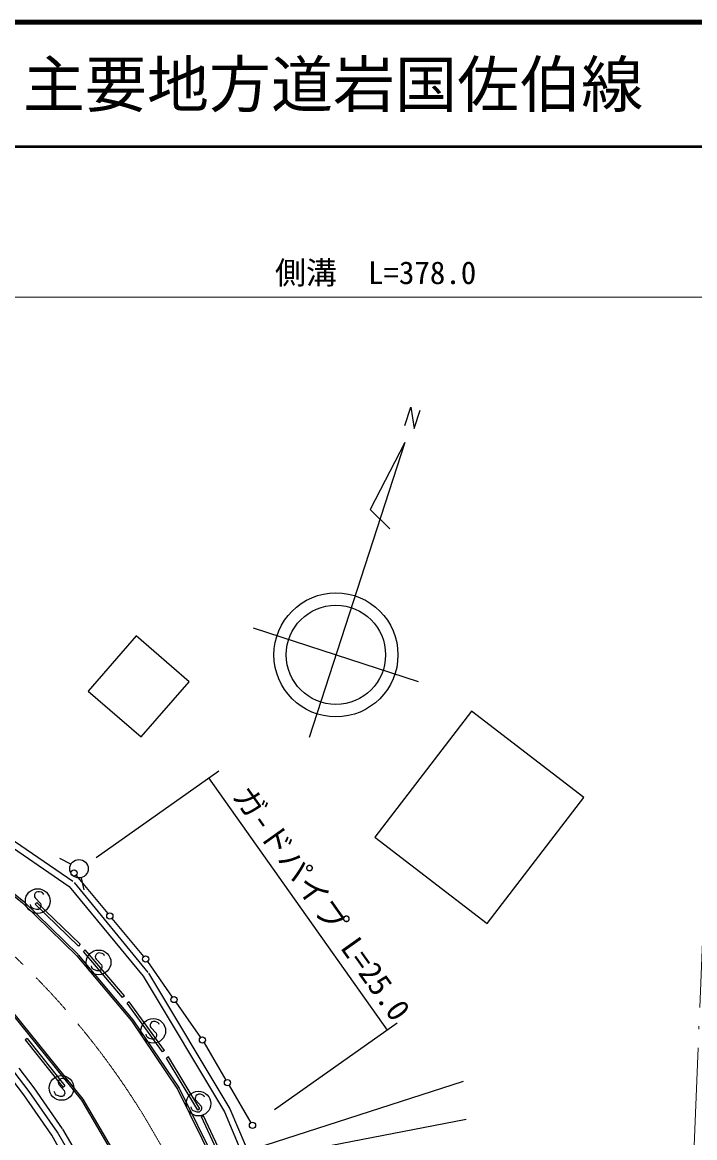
# Model space of a CAD drawing. Units: millimetres, scale not verified. Extents: x 40000 to 680000, y 20000 to 380000.
# Drawn here: x 216688 to 270885, y 290073 to 380000 of the extents above; entities that cross this region are included whole.
import ezdxf
from ezdxf.enums import TextEntityAlignment as Align

# ---------------------------------------------------------------- set-up
doc = ezdxf.new("R2010")
doc.units = ezdxf.units.MM
doc.header["$LTSCALE"] = 1000
doc.linetypes.add('CHAIN', pattern=[18.5, 12, -1.5, 3.5, -1.5])
doc.linetypes.add('LONG_DASHED_DOTTED', pattern=[15.25, 12, -1.5, 0.25, -1.5])
for name, color, linetype, lineweight in [('M-BGD', 7, 'Continuous', 25), ('M-BMK', 2, 'CHAIN', 13), ('M-BMK-HTXT', 7, 'Continuous', 13), ('M-BMK-LINE', 2, 'LONG_DASHED_DOTTED', 13), ('M-BMK-SRVR', 3, 'Continuous', 25), ('M-TTL', 2, 'Continuous', 140), ('M-TTL-LINE', 7, 'Continuous', 50)]:
    doc.layers.add(name, color=color, linetype=linetype, lineweight=lineweight)
doc.layers.add('M-TTL-TXT', color=7, linetype='Continuous')
doc.styles.add('ＭＳ ゴシック', font='')
doc.styles.get('ＭＳ ゴシック').set_extended_font_data('MS Gothic')

msp = doc.modelspace()

# ---------------------------------------------------------------- linework, layer by layer
at = {"layer": 'M-BGD'}
for p, q in [((225859, 330524), (222007, 326077)), ((230125, 326829), (225859, 330524)), ((226273, 322382), (230125, 326829)), ((222007, 326077), (226273, 322382)), ((252897, 324449), (245103, 314307)), ((261947, 317493), (252897, 324449)), ((202537, 323242), (220760, 310751)), ((202329, 322778), (220477, 310338)), ((222631, 312666), (232525, 319658)), ((231708, 319081), (246089, 298731)), ((254153, 307352), (261947, 317493)), ((245103, 314307), (254153, 307352)), ((212054, 312748), (216706, 309008)), ((212148, 312865), (216806, 309121)), ((220597, 312117), (219719, 312596)), ((221020, 311222), (223584, 308138)), ((220477, 310338), (226425, 303087)), ((220864, 310655), (226812, 303404)), ((221424, 311026), (221648, 310052)), ((217682, 309675), (217665, 309602)), ((217665, 309602), (217673, 309494)), ((217673, 309494), (217723, 309421)), ((217721, 309783), (217682, 309675)), ((217816, 309869), (217721, 309783)), ((217723, 309421), (218150, 308958)), ((217943, 309908), (217816, 309869)), ((218078, 309902), (217943, 309908)), ((218226, 309856), (218078, 309902)), ((218320, 309806), (218226, 309856)), ((218381, 309750), (218320, 309806)), ((218416, 309676), (218381, 309750)), ((216706, 309008), (221079, 304724)), ((216806, 309121), (221184, 304831)), ((217377, 308749), (217345, 308879)), ((217431, 308653), (217377, 308749)), ((217509, 308582), (217431, 308653)), ((217600, 308538), (217509, 308582)), ((217819, 308469), (217600, 308538)), ((217861, 309038), (217722, 308894)), ((221214, 305524), (217722, 308894)), ((217981, 308466), (217819, 308469)), ((221353, 305668), (217861, 309038)), ((218074, 308531), (217981, 308466)), ((218136, 308611), (218074, 308531)), ((218181, 308723), (218136, 308611)), ((218150, 308958), (218180, 308854)), ((218180, 308854), (218181, 308723)), ((223904, 307753), (226468, 304669)), ((221353, 305668), (221214, 305524)), ((221762, 305220), (221610, 305090)), ((224766, 301380), (221610, 305090)), ((224918, 301509), (221762, 305220)), ((222725, 304925), (222630, 304839)), ((222852, 304964), (222725, 304925)), ((222986, 304959), (222852, 304964)), ((223134, 304912), (222986, 304959)), ((223229, 304862), (223134, 304912)), ((223290, 304806), (223229, 304862)), ((221079, 304724), (225477, 299491)), ((221193, 304821), (225597, 299581)), ((222591, 304731), (222573, 304658)), ((222573, 304658), (222582, 304551)), ((222582, 304551), (222632, 304477)), ((222630, 304839), (222591, 304731)), ((222632, 304477), (223058, 304014)), ((223058, 304014), (223089, 303910)), ((223325, 304733), (223290, 304806)), ((226771, 304272), (228774, 301416)), ((222286, 303805), (222253, 303935)), ((222340, 303709), (222286, 303805)), ((222417, 303638), (222340, 303709)), ((222508, 303594), (222417, 303638)), ((222728, 303526), (222508, 303594)), ((222889, 303522), (222728, 303526)), ((222983, 303587), (222889, 303522)), ((223045, 303668), (222983, 303587)), ((223090, 303779), (223045, 303668)), ((223089, 303910), (223090, 303779)), ((226425, 303087), (232982, 292167)), ((226854, 303345), (233429, 292394)), ((224918, 301509), (224766, 301380)), ((225292, 301025), (225130, 300907)), ((227979, 296986), (225130, 300907)), ((228141, 297104), (225292, 301025)), ((229061, 301007), (231064, 298151)), ((221476, 293097), (215793, 300154)), ((221600, 293183), (215904, 300255)), ((225477, 299491), (229197, 293985)), ((225597, 299581), (229327, 294060)), ((226998, 299209), (226981, 299136)), ((226981, 299136), (226989, 299029)), ((226989, 299029), (227040, 298955)), ((227037, 299317), (226998, 299209)), ((227132, 299403), (227037, 299317)), ((227040, 298955), (227466, 298492)), ((227260, 299442), (227132, 299403)), ((227394, 299437), (227260, 299442)), ((227542, 299390), (227394, 299437)), ((227636, 299340), (227542, 299390)), ((227698, 299284), (227636, 299340)), ((227732, 299211), (227698, 299284)), ((246906, 299308), (237013, 292316)), ((217077, 298074), (216920, 297950)), ((216920, 297950), (219947, 294142)), ((217077, 298074), (220103, 294267)), ((226694, 298283), (226661, 298414)), ((226748, 298187), (226694, 298283)), ((226825, 298116), (226748, 298187)), ((226916, 298072), (226825, 298116)), ((227136, 298004), (226916, 298072)), ((227297, 298000), (227136, 298004)), ((227391, 298065), (227297, 298000)), ((227452, 298146), (227391, 298065)), ((227498, 298257), (227452, 298146)), ((227466, 298492), (227497, 298388)), ((227497, 298388), (227498, 298257)), ((231334, 297730), (233098, 294721)), ((228141, 297104), (227979, 296986)), ((228471, 296589), (228300, 296486)), ((230832, 292301), (228300, 296486)), ((231003, 292404), (228471, 296589)), ((216811, 293522), (215601, 295102)), ((217242, 293800), (216032, 295378)), ((217639, 294104), (216429, 295682)), ((219925, 290791), (217653, 294084)), ((219604, 294603), (219586, 294530)), ((219586, 294530), (219595, 294422)), ((219595, 294422), (219645, 294349)), ((219643, 294711), (219604, 294603)), ((219738, 294797), (219643, 294711)), ((219645, 294349), (220071, 293886)), ((219865, 294836), (219738, 294797)), ((220000, 294830), (219865, 294836)), ((219947, 294142), (220103, 294267)), ((220148, 294784), (220000, 294830)), ((220242, 294734), (220148, 294784)), ((220303, 294678), (220242, 294734)), ((220338, 294604), (220303, 294678)), ((233351, 294290), (235115, 291280)), ((235429, 289215), (252243, 294635)), ((219066, 290267), (216811, 293522)), ((219514, 290507), (217242, 293800)), ((219299, 293677), (219266, 293807)), ((219353, 293581), (219299, 293677)), ((219430, 293510), (219353, 293581)), ((219521, 293466), (219430, 293510)), ((219741, 293397), (219521, 293466)), ((219902, 293394), (219741, 293397)), ((219996, 293459), (219902, 293394)), ((220058, 293539), (219996, 293459)), ((220103, 293651), (220058, 293539)), ((220071, 293886), (220102, 293782)), ((220102, 293782), (220103, 293651)), ((224936, 287494), (221600, 293183)), ((229197, 293985), (232586, 287149)), ((229327, 294060), (232723, 287209)), ((230642, 293344), (230625, 293271)), ((230625, 293271), (230633, 293164)), ((230633, 293164), (230683, 293091)), ((230681, 293453), (230642, 293344)), ((230776, 293538), (230681, 293453)), ((230903, 293577), (230776, 293538)), ((231038, 293572), (230903, 293577)), ((231186, 293526), (231038, 293572)), ((231280, 293475), (231186, 293526)), ((231341, 293419), (231280, 293475)), ((231376, 293346), (231341, 293419)), ((224802, 287426), (221476, 293097)), ((230337, 292418), (230305, 292549)), ((230391, 292323), (230337, 292418)), ((230469, 292251), (230391, 292323)), ((230683, 293091), (231110, 292627)), ((231003, 292404), (230832, 292301)), ((231096, 292281), (231034, 292201)), ((231141, 292392), (231096, 292281)), ((231110, 292627), (231140, 292524)), ((231140, 292524), (231141, 292392)), ((233429, 292394), (238377, 280678)), ((230560, 292207), (230469, 292251)), ((230779, 292139), (230560, 292207)), ((230941, 292136), (230779, 292139)), ((231034, 292201), (230941, 292136)), ((231303, 291836), (231122, 291751)), ((233175, 287347), (231122, 291751)), ((233356, 287432), (231303, 291836)), ((232982, 292167), (237908, 280502)), ((252454, 291540), (239009, 288939)), ((221301, 287458), (219514, 290507)), ((221732, 287711), (219945, 290760)), ((220816, 287124), (219066, 290267))]:
    msp.add_line(p, q, dxfattribs=at)
for centre, radius in [((221255, 311757), 746), ((220861, 311415), 249), ((217928, 309153), 995), ((223744, 307946), 249), ((222836, 304209), 995), ((226627, 304476), 249), ((228917, 301211), 249), ((227244, 298687), 995), ((231207, 297946), 249), ((219849, 294081), 995), ((233225, 294505), 249), ((230888, 292822), 995), ((235242, 291065), 249)]:
    msp.add_circle(centre, radius, dxfattribs=at)
at = {"layer": 'M-BMK'}
msp.add_arc((172750, 258940), 63000, 12.04712, 112.31219, dxfattribs=at)
at = {"layer": 'M-BMK-HTXT'}
msp.add_line((61282, 357844), (451565, 357844), dxfattribs=at)
at = {"layer": 'M-BMK-LINE'}
msp.add_line((270676, 285338), (272496, 330236), dxfattribs=at)
at = {"layer": 'M-BMK-SRVR'}
for p, q in [((247515, 347493), (247992, 348961)), ((247992, 348961), (248276, 347242)), ((248276, 347242), (248746, 348718)), ((247528, 346121), (239807, 322343)), ((247528, 346121), (244724, 340723)), ((244724, 340723), (246318, 339154)), ((248627, 326839), (235311, 331163))]:
    msp.add_line(p, q, dxfattribs=at)
for radius in [5000, 4000]:
    msp.add_circle((241969, 329001), radius, dxfattribs=at)
at = {"layer": 'M-TTL'}
msp.add_line((680000, 380000), (40000, 380000), dxfattribs=at)
at = {"layer": 'M-TTL-LINE'}
msp.add_line((40000, 370000), (680000, 370000), dxfattribs=at)

# ---------------------------------------------------------------- texts
at = {"layer": 'M-BGD', "style": 'ＭＳ ゴシック'}
msp.add_text('ガ-ドパイプ L=25.0', height=1833, rotation=305.4, dxfattribs=at).set_placement((233120, 317306), align=Align.BOTTOM_LEFT)
at = {"layer": 'M-BMK-HTXT', "style": 'ＭＳ ゴシック'}
msp.add_text('側溝\u3000L=378.0', height=1833, dxfattribs=at).set_placement((237051, 358344), align=Align.BOTTOM_LEFT)
at = {"layer": 'M-TTL-TXT', "style": 'ＭＳ ゴシック'}
msp.add_text('主要地方道岩国佐伯線', height=3666, dxfattribs=at).set_placement((216734, 375000), align=Align.MIDDLE_LEFT)

doc.saveas('drawing.dxf')
